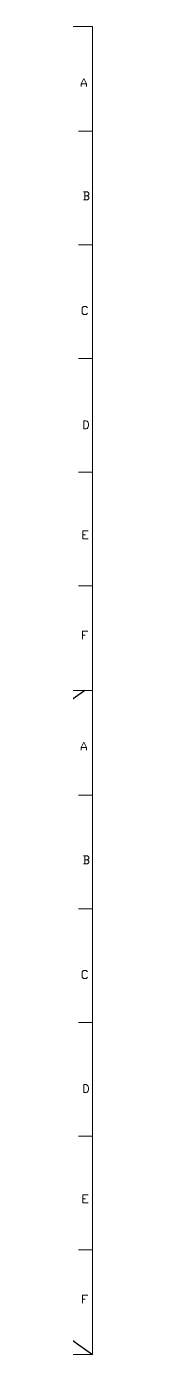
# Model space of a CAD drawing. Header units: millimetres. Extents: x 88508 to 142116, y -5268 to 20283.
# Drawn here: x 98026.6 to 98031.3, y -3081.8 to -2589.2 of the extents above; entities that cross this region are included whole.
import ezdxf
from ezdxf.enums import TextEntityAlignment as Align

# ---------------------------------------------------------------- set-up
doc = ezdxf.new("R2010")
doc.units = ezdxf.units.MM
doc.layers.add('DIE_P', color=2, linetype='Continuous')
doc.styles.add('GBENOR_', font='gbenor.shx', dxfattribs={"bigfont": 'gbcbig'})
doc.styles.get("Standard").update_dxf_attribs({"font": 'txt.shx', "width": 0.85, "bigfont": 'ctxt.shx'})
doc.styles.add('TXT', font='txt.shx', dxfattribs={"width": 0.8, "bigfont": 'ctxt.shx'})

# ---------------------------------------------------------------- blocks, each defined once
blk = doc.blocks.new('U40')
at = {"color": 254, "lineweight": 18}
for p, q in [((0, 1783.5), (2530.2, 1783.5)), ((2530.2, 1783.5), (2530.2, 0)), ((2493.2, 1502.7), (2530.2, 1502.7)), ((2493.2, 1197.2), (2530.2, 1197.2)), ((2493.2, 891.7), (2530.2, 891.7)), ((2493.2, 586.3), (2530.2, 586.3)), ((2493.2, 280.8), (2530.2, 280.8)), ((0, 0), (2530.2, 0))]:
    blk.add_line(p, q, dxfattribs=at)
at = {"color": 92, "lineweight": 18}
for points in [[(2500.4, 1622.8), (2500.4, 1630), (2507.6, 1644.4), (2514.8, 1630), (2514.8, 1622.8)], [(2500.4, 1630), (2514.8, 1630)], [(2516.9, 1329), (2520.5, 1332.6), (2520.5, 1336.2), (2516.9, 1339.8), (2506.1, 1339.8)], [(2506.1, 1318.2), (2516.9, 1318.2), (2520.5, 1321.8), (2520.5, 1325.4), (2516.9, 1329), (2509.7, 1329)], [(2509.7, 1339.8), (2509.7, 1318.2)], [(2516.8, 1013.2), (2513.2, 1009.6), (2506, 1009.6), (2502.4, 1013.2), (2502.4, 1027.6), (2506, 1031.2), (2513.2, 1031.2), (2516.8, 1027.6)], [(2518.5, 407), (2504.1, 407), (2504.1, 428.6), (2518.5, 428.6)], [(2504.1, 417.8), (2511.3, 417.8)], [(2503.3, 137.7), (2503.3, 159.3), (2517.7, 159.3)], [(2503.3, 148.5), (2510.5, 148.5)]]:
    blk.add_lwpolyline(points, dxfattribs=at)
blk.add_text('D', height=21.6, dxfattribs=at).set_placement((2503.4, 703.2))
at = {"lineweight": 18, "style": 'GBENOR_'}
blk.add_attdef('文档路径', (2126, 386.9), '', height=17.8, dxfattribs=at)
at = {"lineweight": 20, "style": 'TXT'}
for tag, height, p in [('18-**-**', 16.3, (1866.6, 256.2)), ('客户名称', 16.1, (1741.1, 134, 0)), ('料厚:', 16.1, (1741.3, 93.2, 0))]:
    blk.add_attdef(tag, text='', height=height, dxfattribs=at).set_placement(p, align=Align.MIDDLE)
for tag, p, height in [('88888', (1850.9, 207.5), 14.9), ('材质:', (1691.2, 168, 0), 16.1), ('核准', (1869.4, 127.5, 0), 16.1), ('设计', (1868.8, 88.3, 0), 16.1), ('绘图', (1868.2, 49.1, 0), 16.1)]:
    blk.add_attdef(tag, p, '', height=height, dxfattribs=at)
for tag, p, height, width in [('3', (2234.7, 206.9), 15.8, 0.7), ('4', (2234.7, 167.4), 15.8, 0.7), ('核准日期', (2041.1, 124.2, 0), 16.1, 0.68), ('设计日期', (2041.1, 84.5, 0), 16.1, 0.68), ('1', (2251.9, 85.9), 14.6, 0.7), ('绘图日期', (2040.9, 46.4, 0), 16.1, 0.68), ('2', (2235, 49.2), 14.6, 0.7)]:
    blk.add_attdef(tag, p, '', height=height, dxfattribs=dict(at, width=width))

msp = doc.modelspace()

# ---------------------------------------------------------------- linework, layer by layer
at = {"layer": 'DIE_P', "color": 1}
for p, q in [((97681.919, -2835.491), (98031.313, -3081.771)), ((98028.531, -2835.491), (97681.919, -3081.771))]:
    msp.add_line(p, q, dxfattribs=at)

# ---------------------------------------------------------------- block references
at = {"ltscale": 3, "xscale": 0.1380887844040191, "yscale": 0.1380887844040191, "zscale": 0.1380887844040191}
for p in [(97681.919, -2835.491), (97681.919, -3081.771)]:
    msp.add_blockref('U40', p, dxfattribs=at)

doc.saveas('drawing.dxf')
